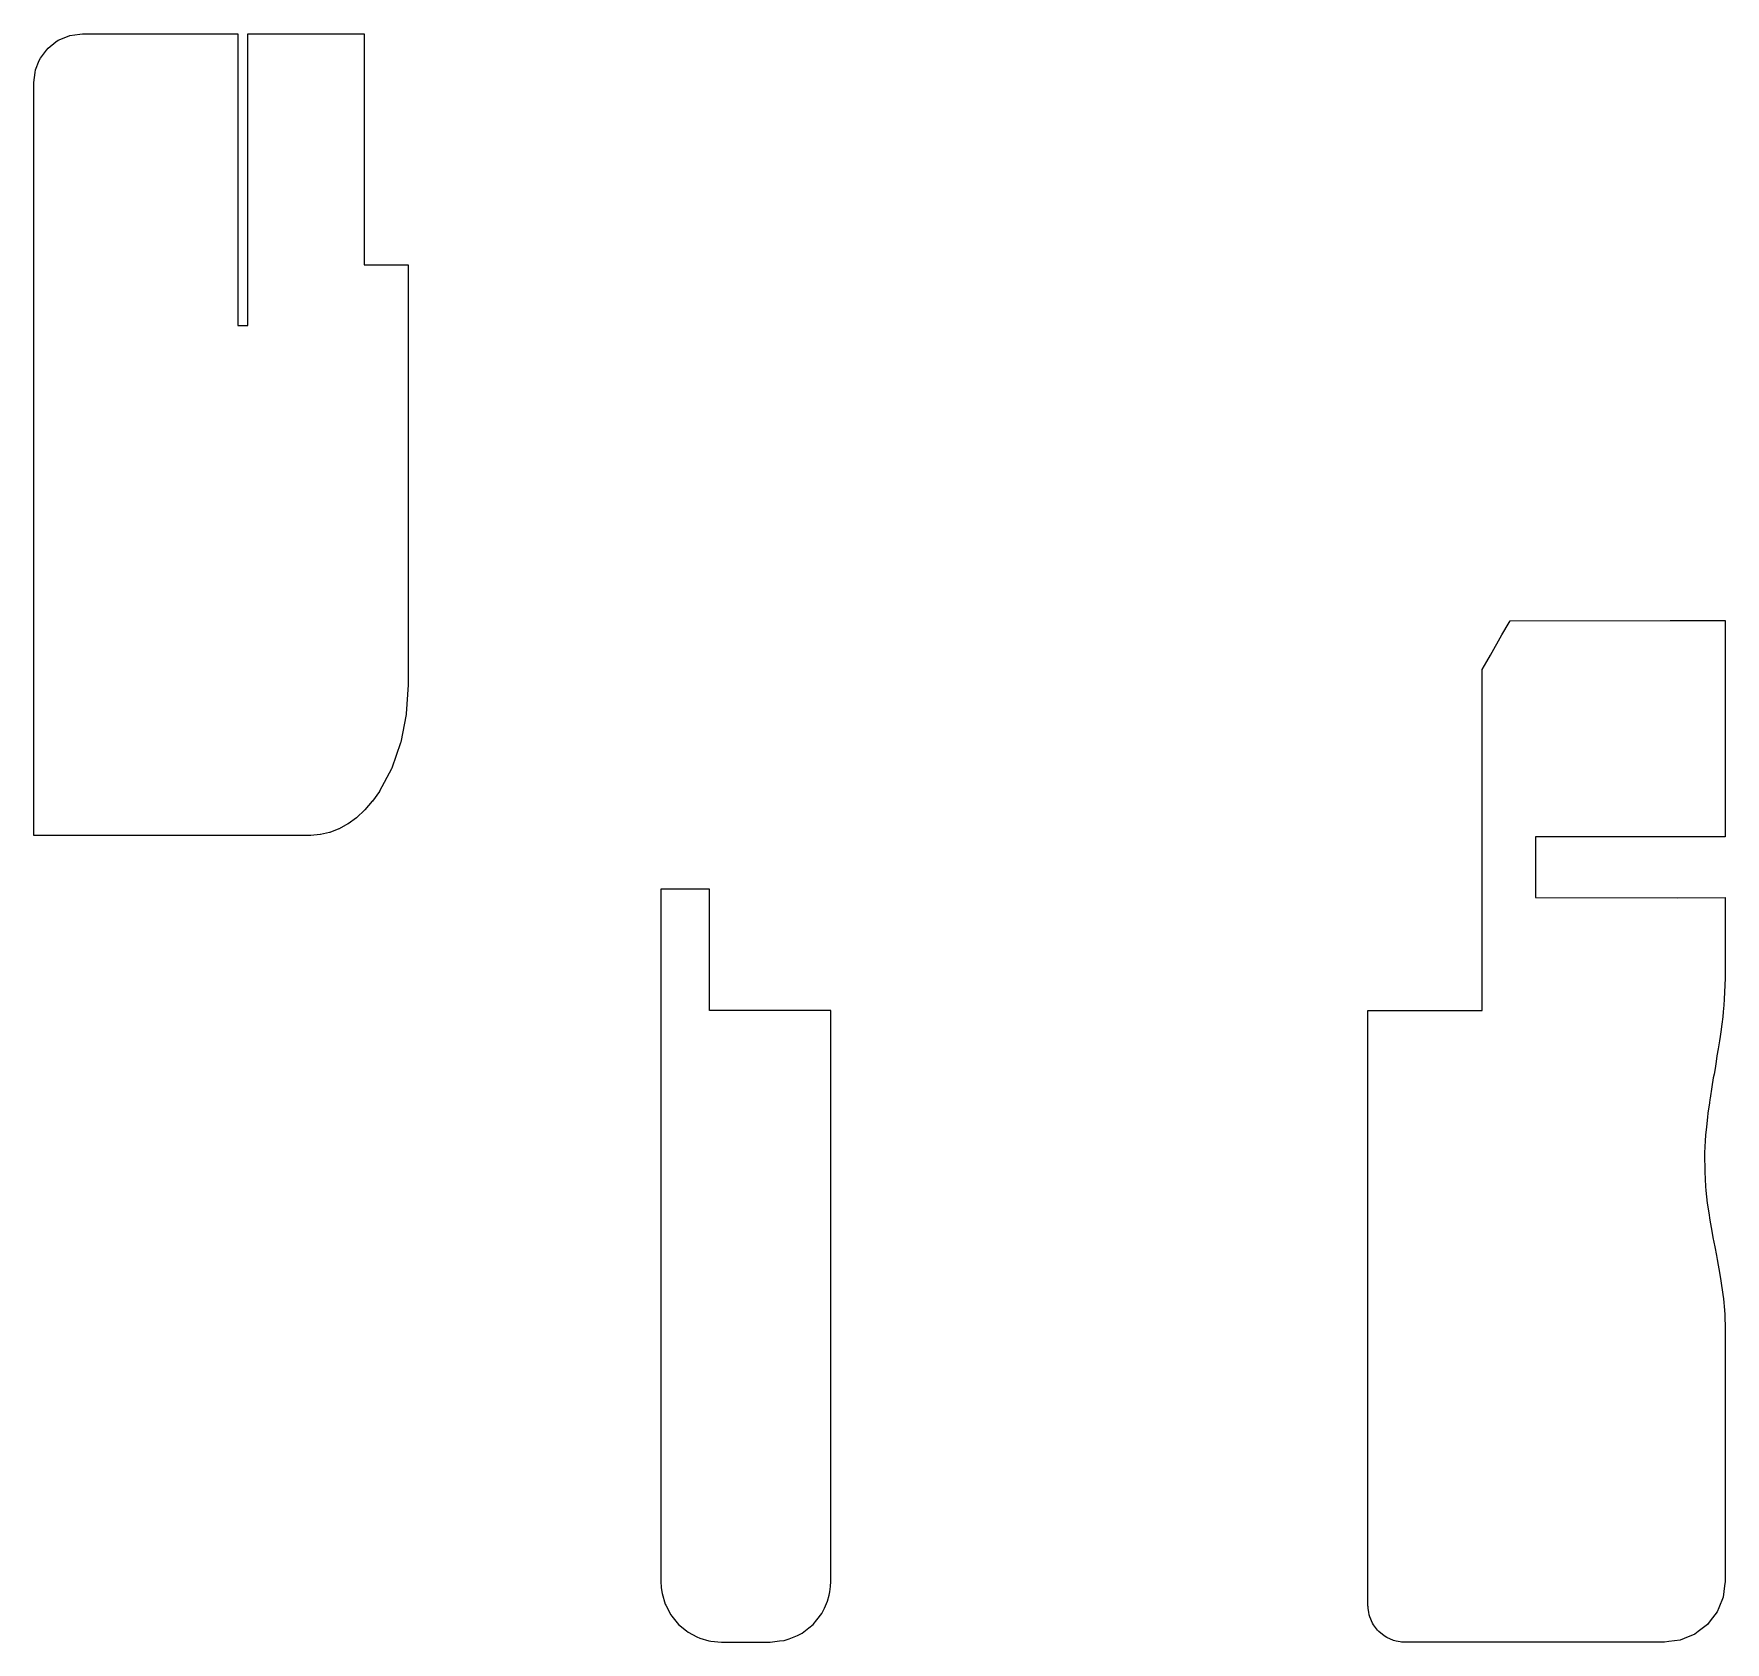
# Model space of a CAD drawing. Header units: metres. Extents: x 2.4 to 72, y -16 to 50.2.
import ezdxf

# ---------------------------------------------------------------- set-up
doc = ezdxf.new("R2010")
doc.units = ezdxf.units.M

msp = doc.modelspace()

# ---------------------------------------------------------------- linework, layer by layer
for p, q in [((3.779, 50.089), (3.882, 50.132)), ((3.882, 50.132), (4.289, 50.185)), ((4.289, 50.185), (4.4, 50.2)), ((4.4, 50.2), (7.576, 50.2)), ((7.576, 50.2), (7.905, 50.2)), ((7.905, 50.2), (8.347, 50.2)), ((8.347, 50.2), (8.907, 50.2)), ((8.907, 50.2), (9.562, 50.2)), ((9.562, 50.2), (10.246, 50.2)), ((10.246, 50.2), (10.793, 50.2)), ((10.793, 50.2), (10.793, 49.922)), ((11.207, 46.478), (11.207, 50.2)), ((11.207, 50.2), (11.474, 50.2)), ((11.474, 50.2), (11.75, 50.2)), ((11.75, 50.2), (11.977, 50.2)), ((11.977, 50.2), (12.132, 50.2)), ((12.132, 50.2), (12.356, 50.2)), ((12.356, 50.2), (12.514, 50.2)), ((12.514, 50.2), (13.436, 50.2)), ((13.436, 50.2), (13.67, 50.2)), ((13.67, 50.2), (16, 50.2)), ((16, 50.2), (16, 46.282)), ((2.668, 49.2), (2.918, 49.526)), ((2.918, 49.526), (2.986, 49.614)), ((2.986, 49.614), (3.312, 49.864)), ((3.312, 49.864), (3.4, 49.932)), ((3.4, 49.932), (3.779, 50.089)), ((10.793, 49.922), (10.793, 46.2)), ((2.468, 48.718), (2.625, 49.097)), ((2.625, 49.097), (2.668, 49.2)), ((2.4, 48.2), (2.454, 48.607)), ((2.4, 47.559), (2.4, 48.2)), ((2.454, 48.607), (2.468, 48.718)), ((2.4, 44.026), (2.4, 47.559)), ((10.793, 46.2), (10.793, 45.922)), ((11.207, 46.2), (11.207, 46.478)), ((11.207, 42.478), (11.207, 46.2)), ((16, 46.282), (16, 45.2)), ((10.793, 45.922), (10.793, 42.2)), ((16, 45.2), (16, 44.108)), ((2.4, 43.525), (2.4, 44.026)), ((16, 44.108), (16, 43.909)), ((16, 43.909), (16, 42.751)), ((16, 43.909), (16, 43.909)), ((2.4, 43.437), (2.4, 43.525)), ((2.4, 43.349), (2.4, 43.437)), ((2.4, 42.872), (2.4, 43.349)), ((2.4, 42.782), (2.4, 42.872)), ((2.4, 41.311), (2.4, 42.782)), ((11.207, 42.2), (11.207, 42.478)), ((16, 42.751), (16, 42.602)), ((16, 42.602), (16, 41.315)), ((10.793, 42.2), (10.793, 41.922)), ((10.793, 41.922), (10.793, 38.2)), ((11.207, 38.478), (11.207, 42.2)), ((2.4, 40.868), (2.4, 41.311)), ((16, 41.315), (16, 41.259)), ((16, 41.259), (16, 40.692)), ((2.4, 40.5), (2.4, 40.868)), ((2.4, 40.224), (2.4, 40.5)), ((16, 40.692), (16.745, 40.692)), ((16.745, 40.692), (17.8, 40.692)), ((17.8, 40.692), (17.8, 40.18)), ((2.4, 36.452), (2.4, 40.224)), ((17.8, 40.18), (17.8, 39.648)), ((17.8, 39.648), (17.8, 28.05)), ((11.207, 38.2), (11.207, 38.478)), ((10.793, 38.2), (10.805, 38.2)), ((10.805, 38.2), (10.806, 38.2)), ((10.806, 38.2), (10.996, 38.2)), ((10.996, 38.2), (11, 38.2)), ((11, 38.2), (11.193, 38.2)), ((11.193, 38.2), (11.194, 38.2)), ((11.194, 38.2), (11.207, 38.2)), ((2.4, 36.185), (2.4, 36.452)), ((2.4, 35.994), (2.4, 36.185)), ((2.4, 33.395), (2.4, 35.994)), ((2.4, 28.664), (2.4, 33.395)), ((2.4, 24.741), (2.4, 28.664)), ((17.8, 28.05), (17.8, 27.04)), ((17.8, 27.04), (17.8, 26.585)), ((17.8, 26.585), (17.8, 26.342)), ((17.8, 26.342), (17.8, 26.199)), ((17.8, 26.199), (17.8, 26.11)), ((17.8, 26.11), (17.8, 26.005)), ((17.8, 26.005), (17.8, 23.431)), ((62.816, 25.463), (63.106, 25.967)), ((63.106, 25.967), (63.149, 26.044)), ((63.149, 26.044), (69.735, 26.047)), ((69.735, 26.047), (72, 26.047)), ((72, 26.047), (72, 24.279)), ((62.338, 24.629), (62.816, 25.463)), ((2.4, 17.208), (2.4, 24.741)), ((62, 24.04), (62.187, 24.366)), ((62.187, 24.366), (62.338, 24.629)), ((62, 21.521), (62, 24.04)), ((72, 24.279), (72, 19.547)), ((17.798, 23.399), (17.723, 22.217)), ((17.8, 23.431), (17.798, 23.399)), ((17.717, 22.186), (17.496, 21.05)), ((17.723, 22.217), (17.717, 22.186)), ((17.486, 21.021), (17.126, 19.974)), ((17.496, 21.05), (17.486, 21.021)), ((62, 19.645), (62, 21.521)), ((17.113, 19.949), (16.628, 19.031)), ((17.126, 19.974), (17.113, 19.949)), ((62, 19.063), (62, 19.645)), ((72, 19.547), (72, 17.476)), ((16.621, 19.02), (16.338, 18.621)), ((16.628, 19.031), (16.621, 19.02)), ((62, 18.578), (62, 19.063)), ((16.013, 18.249), (15.686, 17.943)), ((16.022, 18.257), (16.013, 18.249)), ((16.329, 18.611), (16.022, 18.257)), ((16.338, 18.621), (16.329, 18.611)), ((62, 18.271), (62, 18.578)), ((62, 14.612), (62, 18.271)), ((14.951, 17.472), (14.58, 17.328)), ((14.961, 17.476), (14.951, 17.472)), ((15.321, 17.677), (14.961, 17.476)), ((15.331, 17.682), (15.321, 17.677)), ((15.676, 17.936), (15.331, 17.682)), ((15.686, 17.943), (15.676, 17.936)), ((72, 17.476), (72, 17.149)), ((13.498, 17.208), (2.4, 17.208)), ((13.8, 17.208), (13.498, 17.208)), ((14.182, 17.238), (13.8, 17.208)), ((14.192, 17.238), (14.182, 17.238)), ((14.57, 17.326), (14.192, 17.238)), ((14.58, 17.328), (14.57, 17.326)), ((67.138, 17.149), (64.2, 17.147)), ((64.2, 17.147), (64.2, 16.772)), ((64.2, 16.772), (64.2, 16.696)), ((72, 17.149), (67.138, 17.149)), ((64.2, 16.696), (64.2, 16.3)), ((64.2, 16.3), (64.2, 16.188)), ((64.2, 16.188), (64.2, 15.889)), ((64.2, 15.889), (64.2, 15.588)), ((64.2, 15.588), (64.2, 15.477)), ((64.2, 15.477), (64.2, 15.071)), ((30.174, 15), (28.2, 15)), ((28.2, 15), (28.2, 14.815)), ((28.2, 14.815), (28.2, 12.254)), ((30.2, 15), (30.174, 15)), ((30.2, 12.692), (30.2, 15)), ((64.2, 15.071), (64.2, 14.999)), ((64.2, 14.999), (64.2, 14.654)), ((64.2, 14.654), (70.041, 14.641)), ((70.041, 14.641), (72, 14.645)), ((72, 14.645), (72, 12.369)), ((62, 14.349), (62, 14.612)), ((62, 14.005), (62, 14.349)), ((62, 13.633), (62, 14.005)), ((62, 13.28), (62, 13.633)), ((62, 10), (62, 13.28)), ((30.2, 12.651), (30.2, 12.692)), ((30.2, 12.397), (30.2, 12.651)), ((28.2, 12.254), (28.2, 11.989)), ((28.2, 11.989), (28.2, 10.169)), ((30.2, 12.393), (30.2, 12.397)), ((30.2, 12.14), (30.2, 12.393)), ((30.2, 12.136), (30.2, 12.14)), ((30.2, 11.901), (30.2, 12.136)), ((30.2, 11.896), (30.2, 11.901)), ((30.2, 11.697), (30.2, 11.896)), ((72, 12.369), (72, 11.608)), ((30.2, 11.69), (30.2, 11.697)), ((30.2, 11.539), (30.2, 11.69)), ((30.2, 11.533), (30.2, 11.539)), ((30.2, 10.235), (30.2, 11.533)), ((71.997, 11.334), (71.962, 10.46)), ((72, 11.427), (71.997, 11.334)), ((72, 11.608), (72, 11.527)), ((72, 11.527), (72, 11.427)), ((71.962, 10.46), (71.94, 10.223)), ((28.2, 10.169), (28.2, 9.225)), ((30.2, 10), (30.2, 10.235)), ((34.513, 10), (30.2, 10)), ((35.2, 10), (34.513, 10)), ((35.2, 9.452), (35.2, 10)), ((57.3, 9.057), (57.3, 10)), ((57.3, 10), (60.281, 10)), ((60.281, 10), (62, 10)), ((71.917, 9.947), (71.9, 9.733)), ((71.94, 10.223), (71.917, 9.947)), ((28.2, 9.225), (28.2, 8.812)), ((35.2, 6.228), (35.2, 9.452)), ((57.3, 8.422), (57.3, 9.057)), ((71.815, 9.117), (71.792, 8.933)), ((71.859, 9.439), (71.815, 9.117)), ((71.9, 9.733), (71.859, 9.439)), ((28.2, 8.812), (28.2, 8.244)), ((57.3, 7.602), (57.3, 8.422)), ((71.712, 8.416), (71.662, 8.128)), ((71.77, 8.749), (71.712, 8.416)), ((71.792, 8.933), (71.77, 8.749)), ((28.2, 8.244), (28.2, 7.534)), ((71.629, 7.902), (71.587, 7.613)), ((71.662, 8.128), (71.629, 7.902)), ((28.2, 7.534), (28.2, 6.798)), ((57.3, 6.63), (57.3, 7.602)), ((71.511, 7.226), (71.452, 6.853)), ((71.542, 7.384), (71.511, 7.226)), ((71.587, 7.613), (71.542, 7.384)), ((28.2, 6.798), (28.2, 6.27)), ((28.2, 6.27), (28.2, -10.347)), ((57.3, 5.598), (57.3, 6.63)), ((71.372, 6.33), (71.356, 6.193)), ((71.38, 6.392), (71.372, 6.33)), ((71.452, 6.853), (71.38, 6.392)), ((35.2, 5.234), (35.2, 6.228)), ((57.3, 4.641), (57.3, 5.598)), ((71.267, 5.61), (71.226, 5.217)), ((71.293, 5.78), (71.267, 5.61)), ((71.356, 6.193), (71.293, 5.78)), ((35.2, 4.052), (35.2, 5.234)), ((71.226, 5.217), (71.191, 4.865)), ((57.3, 3.901), (57.3, 4.641)), ((71.179, 4.636), (71.156, 4.148)), ((71.191, 4.865), (71.179, 4.636)), ((35.2, 2.761), (35.2, 4.052)), ((57.3, -2.82), (57.3, 3.901)), ((71.156, 4.148), (71.156, 4.023)), ((71.156, 4.023), (71.157, 3.448)), ((71.157, 3.448), (71.162, 3.355)), ((71.162, 3.355), (71.194, 2.757)), ((35.2, 1.506), (35.2, 2.761)), ((71.194, 2.757), (71.21, 2.595)), ((71.21, 2.595), (71.264, 2.066)), ((35.2, 0.474), (35.2, 1.506)), ((71.264, 2.066), (71.323, 1.669)), ((71.323, 1.669), (71.368, 1.368)), ((71.368, 1.368), (71.455, 0.924)), ((71.455, 0.924), (71.497, 0.654)), ((35.2, -5.877), (35.2, 0.474)), ((71.497, 0.654), (71.569, 0.268)), ((71.569, 0.268), (71.637, -0.086)), ((71.637, -0.086), (71.674, -0.251)), ((71.674, -0.251), (71.776, -0.863)), ((71.776, -0.863), (71.827, -1.13)), ((71.827, -1.13), (71.901, -1.69)), ((71.901, -1.69), (71.927, -1.869)), ((71.927, -1.869), (71.968, -2.337)), ((71.968, -2.337), (71.983, -2.512)), ((71.983, -2.512), (71.985, -2.581)), ((71.985, -2.581), (72, -3.068)), ((57.3, -4.216), (57.3, -2.82)), ((72, -3.068), (72, -4.122)), ((72, -4.122), (72, -5.89)), ((57.3, -5.686), (57.3, -4.216)), ((35.2, -6.897), (35.2, -5.877)), ((57.3, -7.057), (57.3, -5.686)), ((72, -5.89), (72, -7.223)), ((35.2, -8.06), (35.2, -6.897)), ((57.3, -8.234), (57.3, -7.057)), ((72, -7.223), (72, -8.243)), ((35.2, -9.204), (35.2, -8.06)), ((57.3, -9.187), (57.3, -8.234)), ((72, -8.243), (72, -9.034)), ((72, -8.243), (72, -8.243)), ((72, -9.034), (72, -9.653)), ((35.2, -10.213), (35.2, -9.204)), ((57.3, -9.926), (57.3, -9.187)), ((72, -9.653), (72, -10.143)), ((28.2, -10.347), (28.2, -10.859)), ((35.2, -11.032), (35.2, -10.213)), ((57.3, -10.48), (57.3, -9.926)), ((72, -10.143), (72, -10.846)), ((28.2, -10.859), (28.2, -11.496)), ((35.2, -11.657), (35.2, -11.032)), ((57.3, -10.882), (57.3, -10.48)), ((57.3, -11.107), (57.3, -10.882)), ((57.3, -11.398), (57.3, -11.107)), ((72, -10.846), (72, -11.302)), ((28.2, -11.496), (28.2, -12.074)), ((35.2, -12.11), (35.2, -11.657)), ((57.3, -11.603), (57.3, -11.398)), ((57.3, -14.177), (57.3, -11.603)), ((72, -11.302), (72, -11.602)), ((72, -11.602), (72, -11.656)), ((72, -11.656), (72, -13.5)), ((28.2, -12.074), (28.2, -12.518)), ((28.2, -12.518), (28.2, -12.828)), ((35.2, -12.421), (35.2, -12.11)), ((35.2, -12.619), (35.2, -12.421)), ((35.2, -12.421), (35.2, -12.421)), ((28.2, -12.828), (28.2, -13.037)), ((28.2, -13.037), (28.2, -13.172)), ((28.2, -13.172), (28.2, -13.258)), ((35.2, -12.731), (35.2, -12.619)), ((35.2, -13.5), (35.2, -12.731)), ((28.2, -13.258), (28.2, -13.311)), ((28.2, -13.311), (28.2, -13.34)), ((28.2, -13.34), (28.2, -13.5)), ((28.2, -13.5), (28.2, -13.507)), ((28.2, -13.507), (28.212, -13.745)), ((28.212, -13.745), (28.216, -13.769)), ((28.216, -13.769), (28.25, -13.998)), ((35.154, -13.93), (35.19, -13.711)), ((35.19, -13.711), (35.2, -13.5)), ((71.977, -13.678), (71.915, -14.147)), ((72, -13.5), (71.977, -13.678)), ((28.25, -13.998), (28.382, -14.433)), ((28.382, -14.433), (28.401, -14.479)), ((28.401, -14.479), (28.613, -14.875)), ((34.821, -14.821), (34.941, -14.595)), ((34.941, -14.595), (35.059, -14.311)), ((35.059, -14.311), (35.135, -14.061)), ((35.135, -14.061), (35.154, -13.93)), ((57.3, -14.454), (57.3, -14.177)), ((57.3, -14.5), (57.3, -14.454)), ((57.305, -14.546), (57.3, -14.5)), ((57.309, -14.57), (57.305, -14.546)), ((57.315, -14.611), (57.309, -14.57)), ((57.335, -14.766), (57.315, -14.611)), ((71.734, -14.584), (71.665, -14.75)), ((71.915, -14.147), (71.734, -14.584)), ((28.613, -14.875), (28.652, -14.926)), ((28.652, -14.926), (28.932, -15.268)), ((28.932, -15.268), (29.252, -15.53)), ((34.289, -15.414), (34.468, -15.268)), ((34.468, -15.268), (34.627, -15.074)), ((34.627, -15.074), (34.821, -14.821)), ((57.346, -14.868), (57.335, -14.766)), ((57.375, -14.956), (57.346, -14.868)), ((57.481, -15.212), (57.375, -14.956)), ((57.523, -15.284), (57.481, -15.212)), ((57.694, -15.507), (57.523, -15.284)), ((71.268, -15.268), (70.892, -15.556)), ((71.377, -15.126), (71.268, -15.268)), ((71.665, -14.75), (71.377, -15.126)), ((29.252, -15.53), (29.333, -15.592)), ((29.333, -15.592), (29.688, -15.782)), ((29.688, -15.782), (29.802, -15.83)), ((29.802, -15.83), (30.177, -15.944)), ((30.177, -15.944), (30.265, -15.957)), ((30.265, -15.957), (30.7, -16)), ((30.7, -16), (30.927, -16)), ((30.927, -16), (32.7, -16)), ((32.7, -16), (32.798, -15.99)), ((32.798, -15.99), (32.893, -15.975)), ((32.893, -15.975), (33.085, -15.949)), ((33.085, -15.949), (33.279, -15.931)), ((33.279, -15.931), (33.486, -15.868)), ((33.486, -15.868), (33.819, -15.73)), ((33.819, -15.73), (34.015, -15.624)), ((34.015, -15.624), (34.289, -15.414)), ((57.742, -15.563), (57.694, -15.507)), ((57.969, -15.737), (57.742, -15.563)), ((58.077, -15.813), (57.969, -15.737)), ((58.349, -15.926), (58.077, -15.813)), ((58.458, -15.958), (58.349, -15.926)), ((58.537, -15.973), (58.458, -15.958)), ((58.627, -15.99), (58.537, -15.973)), ((58.677, -15.995), (58.627, -15.99)), ((58.727, -15.998), (58.677, -15.995)), ((58.738, -15.999), (58.727, -15.998)), ((58.788, -16), (58.738, -15.999)), ((58.8, -16), (58.788, -16)), ((60.961, -16), (58.8, -16)), ((69.5, -16), (60.961, -16)), ((69.678, -15.977), (69.5, -16)), ((70.147, -15.915), (69.678, -15.977)), ((70.313, -15.846), (70.147, -15.915)), ((70.75, -15.665), (70.313, -15.846)), ((70.892, -15.556), (70.75, -15.665))]:
    msp.add_line(p, q)

doc.saveas('drawing.dxf')
